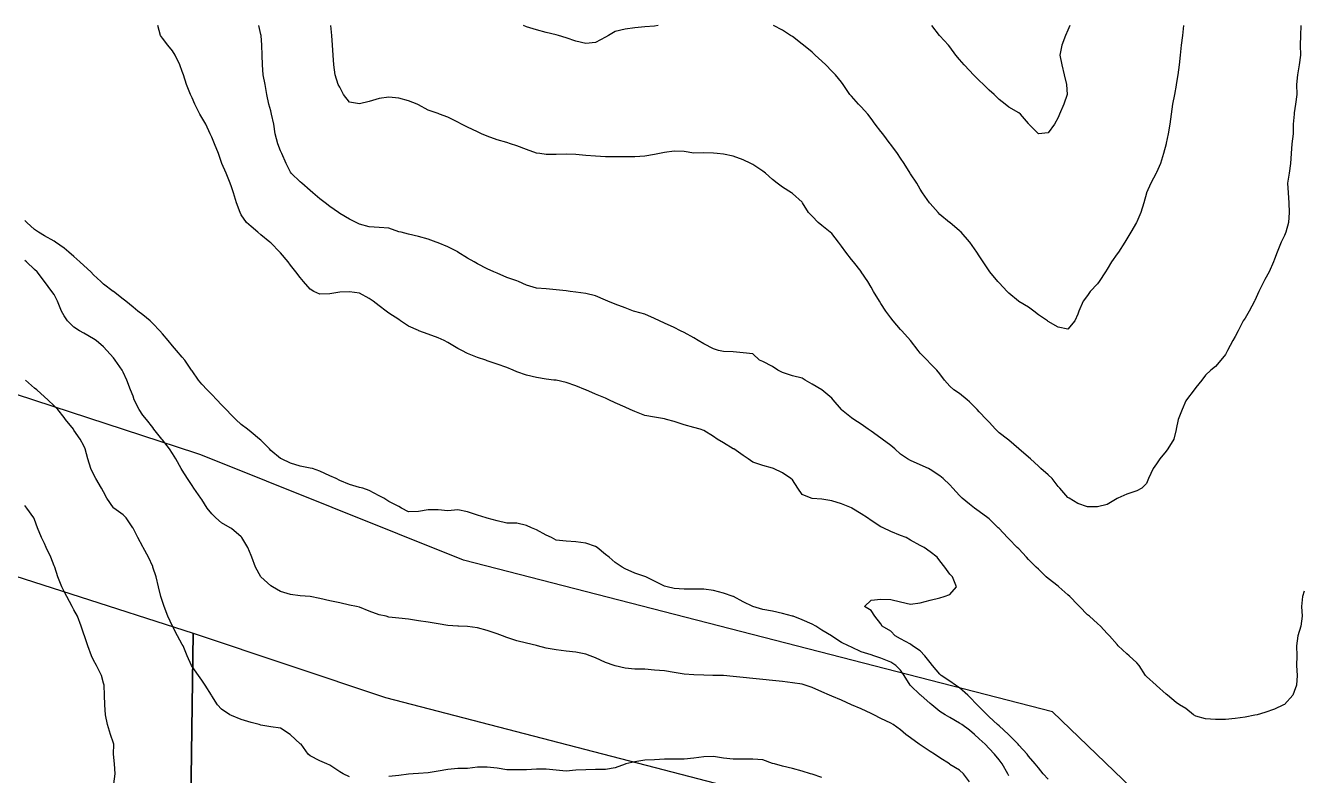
# Model space of a CAD drawing. Extents: x -280806 to 176394, y -263086 to 194114.
# Drawn here: x -106270 to 23831, y 117751 to 194114 of the extents above; entities that cross this region are included whole.
import ezdxf

# ---------------------------------------------------------------- set-up
doc = ezdxf.new("R2010")
doc.units = 0

msp = doc.modelspace()

# ---------------------------------------------------------------- linework, layer by layer
at = {"layer": 'CONTOURS'}
for points in [[(-2074.5602, 117388.6603, 460248), (-2573.8531, 117914.1965, 460248), (-3077.1998, 118509.989, 460248), (-3406.0486, 118916.8361, 460248), (-4079.8394, 119721.2338, 460248), (-4227.0883, 119919.4757, 460248), (-5082.479, 120837.8076, 460248), (-5151.3334, 120922.0848, 460248), (-6085.0882, 121879.5226, 460248), (-6128.6746, 121924.7244, 460248), (-7087.7278, 122803.0666, 460248), (-7238.6038, 122927.364, 460248), (-8090.3674, 123735.907, 460248), (-8297.8752, 123930.0036, 460248), (-9093.007, 124736.8397, 460248), (-9295.4246, 124932.6127, 460248), (-10095.6161, 125764.7167, 460248), (-10275.6005, 125935.2523, 460248), (-11098.2557, 126670.9481, 460248), (-11531.0412, 126937.8919, 460248), (-12100.8953, 127361.442, 460248), (-12981.1272, 127940.501, 460248), (-13103.5349, 128080.5566, 460248), (-13858.9512, 128943.1406, 460248), (-14106.144, 129253.2442, 460248), (-14634.6062, 129945.7802, 460248), (-15108.7836, 130448.6088, 460248), (-15887.7914, 130948.4198, 460248), (-16111.4232, 131131.879, 460248), (-17114.0628, 131676.4651, 460248), (-17676.9674, 131951.029, 460248), (-18116.6719, 132431.6376, 460248), (-18980.3837, 132953.6686, 460248), (-19119.3115, 133195.3445, 460248), (-19747.6872, 133956.3082, 460248), (-20121.9511, 134550.851, 460248), (-20787.9086, 134958.9478, 460248), (-20121.9511, 135605.2457, 460248), (-19119.3115, 135716.7415, 460248), (-18116.6719, 135682.2991, 460248), (-17114.0628, 135442.6044, 460248), (-16111.4232, 135200.9285, 460248), (-15108.7836, 135327.451, 460248), (-14106.144, 135600.5518, 460248), (-13103.5349, 135821.105, 460248), (-12684.8616, 135961.5569, 460248), (-12100.8953, 136185.5544, 460248), (-11405.555, 136964.1965, 460248), (-11833.3723, 137966.8361, 460248), (-12100.8953, 138244.7222, 460248), (-12608.3568, 138969.4757, 460248), (-13103.5349, 139610.2872, 460248), (-13399.9529, 139972.0848, 460248), (-14106.144, 140507.6489, 460248), (-14721.2304, 140974.7244, 460248), (-15108.7836, 141176.2277, 460248), (-16111.4232, 141709.7496, 460248), (-16547.9273, 141977.364, 460248), (-17114.0628, 142175.3621, 460248), (-18116.6719, 142592.8162, 460248), (-18902.7511, 142980.0036, 460248), (-19119.3115, 143081.3801, 460248), (-20121.9511, 143695.9788, 460248), (-20476.0678, 143982.6127, 460248), (-21124.5602, 144396.3178, 460248), (-22097.8171, 144985.2523, 460248), (-22127.1998, 144999.3036, 460248), (-23129.8394, 145413.3744, 460248), (-24132.479, 145730.7322, 460248), (-25135.0882, 145872.7385, 460248), (-26137.7278, 145960.2466, 460248), (-26228.2534, 145987.8919, 460248), (-27140.3674, 146353.8043, 460248), (-27570.0134, 146990.501, 460248), (-28143.007, 147844.825, 460248), (-28289.0976, 147993.1406, 460248), (-29145.6161, 148571.3462, 460248), (-30057.4558, 148995.7802, 460248), (-30148.2557, 149030.7103, 460248), (-31150.8953, 149306.5543, 460248), (-32153.5349, 149635.9517, 460248), (-32648.2558, 149998.4198, 460248), (-33156.144, 150333.8218, 460248), (-34121.2322, 151001.029, 460248), (-34158.7836, 151024.9253, 460248), (-35161.4232, 151613.6465, 460248), (-35792.0849, 152003.6686, 460248), (-36164.0628, 152259.4567, 460248), (-37166.6719, 152881.0963, 460248), (-37530.1154, 153006.3082, 460248), (-38169.3115, 153189.8587, 460248), (-39171.9511, 153464.1482, 460248), (-40174.5602, 153785.8342, 460248), (-40972.2218, 154008.9478, 460248), (-41177.1998, 154059.7579, 460248), (-42179.8394, 154238.1269, 460248), (-43182.479, 154404.4867, 460248), (-44185.0882, 154803.3175, 460248), (-44658.8083, 155011.5569, 460248), (-45187.7278, 155238.0233, 460248), (-46190.3674, 155685.3782, 460248), (-46843.5538, 156014.1965, 460248), (-47193.007, 156161.3844, 460248), (-48195.6161, 156575.2114, 460248), (-49198.2557, 157011.2278, 460248), (-49209.7162, 157016.8361, 460248), (-50200.8953, 157419.0502, 460248), (-51203.5349, 157755.0312, 460248), (-52206.144, 157986.3134, 460248), (-52446.0826, 158019.4757, 460248), (-53208.7836, 158114.238, 460248), (-54211.4232, 158279.4091, 460248), (-55214.0628, 158517.3055, 460248), (-56216.6719, 158855.725, 460248), (-56599.3483, 159022.0848, 460248), (-57219.3115, 159282.2011, 460248), (-58221.9511, 159626.5642, 460248), (-59224.5602, 159966.3552, 460248), (-59372.053, 160024.7244, 460248), (-60227.1998, 160305.6281, 460248), (-61229.8394, 160709.0614, 460248), (-61814.3239, 161027.364, 460248), (-62232.479, 161239.2, 460248), (-63235.0882, 161845.6606, 460248), (-63603.1037, 162030.0036, 460248), (-64237.7278, 162305.8476, 460248), (-65240.3674, 162670.8151, 460248), (-66199.7254, 163032.6127, 460248), (-66243.007, 163048.7366, 460248), (-67245.6161, 163495.2991, 460248), (-68058.6396, 164035.2523, 460248), (-68248.2557, 164175.125, 460248), (-69250.8953, 164839.1623, 460248), (-69520.0642, 165037.8919, 460248), (-70253.5349, 165586.41, 460248), (-70839.3605, 166040.501, 460248), (-71256.144, 166327.1654, 460248), (-72258.7836, 166849.6536, 460248), (-73261.4232, 167001.0173, 460248), (-74264.0628, 166949.2318, 460248), (-75266.6719, 166794.0886, 460248), (-76269.3115, 166769.796, 460248), (-76892.0179, 167043.1406, 460248), (-77271.9511, 167257.7503, 460248), (-77933.9158, 168045.7802, 460248), (-78274.5602, 168453.6636, 460248), (-78738.7706, 169048.4198, 460248), (-79277.1998, 169721.6011, 460248), (-79505.7389, 170051.029, 460248), (-80279.8394, 170971.0982, 460248), (-80347.7184, 171053.6686, 460248), (-81282.479, 171982.8818, 460248), (-81364.6531, 172056.3082, 460248), (-82285.0882, 172819.4969, 460248), (-82615.0646, 173058.9478, 460248), (-83287.7278, 173640.4452, 460248), (-83760.0458, 174061.5569, 460248), (-84290.3674, 174850.9279, 460248), (-84403.7834, 175064.1965, 460248), (-84768.2328, 176066.8361, 460248), (-85071.6307, 177069.4757, 460248), (-85293.007, 177706.9649, 460248), (-85410.5988, 178072.0848, 460248), (-85836.5873, 179074.7244, 460248), (-86256.9674, 180077.364, 460248), (-86295.6161, 180184.9279, 460248), (-86623.2151, 181080.0036, 460248), (-87009.9149, 182082.6127, 460248), (-87298.2557, 182738.2985, 460248), (-87445.2912, 183085.2523, 460248), (-87912.3667, 184087.8919, 460248), (-88300.8953, 184756.9889, 460248), (-88504.3798, 185090.501, 460248), (-89010.3173, 186093.1406, 460248), (-89303.5349, 186764.3102, 460248), (-89478.0024, 187095.7802, 460248), (-89862.66, 188098.4198, 460248), (-90188.6436, 189101.029, 460248), (-90306.144, 189442.5574, 460248), (-90545.3815, 190103.6686, 460248), (-91029.9221, 191106.3082, 460248), (-91308.7836, 191535.8628, 460248), (-91757.0225, 192108.9478, 460248), (-92311.4232, 192812.8834, 460248), (-92524.265, 193111.5569, 460248), (-92785.3567, 194114.1965, 460248)], [(23993.856, 136520.1334, 457200), (23826.6122, 135961.5569, 457200), (23722.4621, 134958.9478, 457200), (23785.2814, 133956.3082, 457200), (23647.908, 132953.6686, 457200), (23362.0361, 131951.029, 457200), (23228.107, 130948.4198, 457200), (23254.0454, 129945.7802, 457200), (23212.5622, 128943.1406, 457200), (23281.9346, 127940.501, 457200), (23209.3922, 126937.8919, 457200), (22991.2164, 126312.1375, 457200), (22850.5817, 125935.2523, 457200), (21988.5768, 124988.635, 457200), (21887.9318, 124932.6127, 457200), (20985.9372, 124507.8739, 457200), (19983.3281, 124154.6107, 457200), (19208.7703, 123930.0036, 457200), (18980.6885, 123882.211, 457200), (17978.0489, 123683.5118, 457200), (16975.4398, 123535.1352, 457200), (15972.8002, 123447.7795, 457200), (14970.1606, 123431.6251, 457200), (13967.521, 123519.3161, 457200), (12964.9118, 123779.5848, 457200), (12723.7236, 123930.0036, 457200), (11962.2722, 124556.3371, 457200), (11315.9743, 124932.6127, 457200), (10959.6326, 125181.4514, 457200), (10076.7185, 125935.2523, 457200), (9956.993, 126040.4388, 457200), (8954.3839, 126927.1934, 457200), (8941.3994, 126937.8919, 457200), (7951.7443, 127817.9105, 457200), (7837.3529, 127940.501, 457200), (7198.3702, 128943.1406, 457200), (6949.1047, 129217.3997, 457200), (6173.785, 129945.7802, 457200), (5946.4651, 130138.3224, 457200), (5065.6846, 130948.4198, 457200), (4943.856, 131074.1194, 457200), (4153.8449, 131951.029, 457200), (3941.2164, 132195.8748, 457200), (3237.2808, 132953.6686, 457200), (2938.5768, 133213.9982, 457200), (2116.2569, 133956.3082, 457200), (1935.9372, 134112, 457200), (1111.9104, 134958.9478, 457200), (933.3281, 135138.1397, 457200), (135.4531, 135961.5569, 457200), (-69.3115, 136158.7015, 457200), (-995.4463, 136964.1965, 457200), (-1071.9511, 137023.6934, 457200), (-2074.5602, 137790.5398, 457200), (-2265.8222, 137966.8361, 457200), (-3077.1998, 138752.2752, 457200), (-3299.7648, 138969.4757, 457200), (-4079.8394, 139746.1061, 457200), (-4298.1982, 139972.0848, 457200), (-5082.479, 140818.8802, 457200), (-5234.7876, 140974.7244, 457200), (-6085.0882, 141834.7786, 457200), (-6234.9888, 141977.364, 457200), (-7087.7278, 142891.703, 457200), (-7178.1619, 142980.0036, 457200), (-8090.3674, 143874.2258, 457200), (-8228.6856, 143982.6127, 457200), (-9093.007, 144629.4898, 457200), (-9586.0514, 144985.2523, 457200), (-10095.6161, 145378.4443, 457200), (-10844.3268, 145987.8919, 457200), (-11098.2557, 146243.4667, 457200), (-11775.6127, 146990.501, 457200), (-12100.8953, 147336.7234, 457200), (-12779.8068, 147993.1406, 457200), (-13103.5349, 148244.9969, 457200), (-14106.144, 148915.5264, 457200), (-14277.8378, 148995.7802, 457200), (-15108.7836, 149366.0818, 457200), (-16111.4232, 149815.4789, 457200), (-16421.0695, 149998.4198, 457200), (-17114.0628, 150455.9551, 457200), (-17710.9526, 151001.029, 457200), (-18116.6719, 151343.7156, 457200), (-18994.8312, 152003.6686, 457200), (-19119.3115, 152109.4342, 457200), (-20121.9511, 152811.7238, 457200), (-20421.6914, 153006.3082, 457200), (-21124.5602, 153521.1154, 457200), (-21879.9766, 154008.9478, 457200), (-22127.1998, 154151.0455, 457200), (-23129.8394, 154990.6476, 457200), (-23147.274, 155011.5569, 457200), (-23996.0201, 156014.1965, 457200), (-24132.479, 156161.4758, 457200), (-25131.7049, 157016.8361, 457200), (-25135.0882, 157019.183, 457200), (-26137.7278, 157609.2149, 457200), (-26835.9941, 158019.4757, 457200), (-27140.3674, 158216.8032, 457200), (-28143.007, 158460.1555, 457200), (-29145.6161, 158799.6113, 457200), (-29615.3434, 159022.0848, 457200), (-30148.2557, 159384.2786, 457200), (-31150.8953, 159918.6235, 457200), (-31475.4158, 160024.7244, 457200), (-32153.5349, 160668.2486, 457200), (-33156.144, 160774.319, 457200), (-34158.7836, 160885.2967, 457200), (-35161.4232, 160929.8585, 457200), (-35681.0462, 161027.364, 457200), (-36164.0628, 161197.8691, 457200), (-37166.6719, 161701.5511, 457200), (-37740.8237, 162030.0036, 457200), (-38169.3115, 162308.7127, 457200), (-39171.9511, 162867.7464, 457200), (-39525.4582, 163032.6127, 457200), (-40174.5602, 163359.5107, 457200), (-41177.1998, 163806.0122, 457200), (-41669.6957, 164035.2523, 457200), (-42179.8394, 164266.7174, 457200), (-43182.479, 164718.6139, 457200), (-44185.0882, 164990.7394, 457200), (-44319.2306, 165037.8919, 457200), (-45187.7278, 165363.9974, 457200), (-46190.3674, 165734.3294, 457200), (-46933.7441, 166040.501, 457200), (-47193.007, 166166.0177, 457200), (-48195.6161, 166576.949, 457200), (-49198.2557, 166816.7352, 457200), (-50200.8953, 166968.617, 457200), (-50772.4867, 167043.1406, 457200), (-51203.5349, 167099.1934, 457200), (-52206.144, 167218.7054, 457200), (-53208.7836, 167294.0825, 457200), (-54211.4232, 167381.1029, 457200), (-55214.0628, 167688.0974, 457200), (-56036.6266, 168045.7802, 457200), (-56216.6719, 168122.6203, 457200), (-57219.3115, 168473.7499, 457200), (-58221.9511, 168889.1009, 457200), (-58559.4562, 169048.4198, 457200), (-59224.5602, 169347.642, 457200), (-60227.1998, 169860.5594, 457200), (-60546.9046, 170051.029, 457200), (-61229.8394, 170410.7539, 457200), (-62217.5438, 171053.6686, 457200), (-62232.479, 171061.0752, 457200), (-63235.0882, 171579.4486, 457200), (-64237.7278, 171974.3779, 457200), (-64443.1325, 172056.3082, 457200), (-65240.3674, 172348.0627, 457200), (-66243.007, 172643.353, 457200), (-67245.6161, 172862.5956, 457200), (-67984.4208, 173058.9478, 457200), (-68248.2557, 173121.7366, 457200), (-69250.8953, 173485.6373, 457200), (-70253.5349, 173543.8541, 457200), (-71256.144, 173613.8057, 457200), (-72258.7836, 173904.9202, 457200), (-72581.4144, 174061.5569, 457200), (-73261.4232, 174396.3187, 457200), (-74264.0628, 174989.1852, 457200), (-74375.1624, 175064.1965, 457200), (-75266.6719, 175680.685, 457200), (-75742.3123, 176066.8361, 457200), (-76269.3115, 176458.2602, 457200), (-76988.2433, 177069.4757, 457200), (-77271.9511, 177300.8189, 457200), (-78125.6045, 178072.0848, 457200), (-78274.5602, 178203.5146, 457200), (-79194.2333, 179074.7244, 457200), (-79277.1998, 179194.8766, 457200), (-79720.8667, 180077.364, 457200), (-80165.0213, 181080.0036, 457200), (-80279.8394, 181359.8405, 457200), (-80563.5473, 182082.6127, 457200), (-80836.3433, 183085.2523, 457200), (-80974.5396, 184087.8919, 457200), (-81210.6072, 185090.501, 457200), (-81282.479, 185416.5456, 457200), (-81476.2099, 186093.1406, 457200), (-81692.8922, 187095.7802, 457200), (-81862.1477, 188098.4198, 457200), (-82062.127, 189101.029, 457200), (-82122.7517, 190103.6686, 457200), (-82171.6416, 191106.3082, 457200), (-82211.3266, 192108.9478, 457200), (-82267.105, 193111.5569, 457200), (-82285.0882, 193213.9392, 457200), (-82504.0565, 194114.1965, 457200)], [(23667.5676, 194114.1965, 454152), (23637.5448, 193111.5569, 454152), (23607.4915, 192108.9478, 454152), (23625.4442, 191106.3082, 454152), (23495.2642, 190103.6686, 454152), (23315.1883, 189101.029, 454152), (23219.7554, 188098.4198, 454152), (23260.4767, 187095.7802, 454152), (23137.7338, 186093.1406, 454152), (22991.2164, 185221.2298, 454152), (22968.9965, 185090.501, 454152), (22870.1194, 184087.8919, 454152), (22873.3502, 183085.2523, 454152), (22736.7389, 182082.6127, 454152), (22675.9618, 181080.0036, 454152), (22600.859, 180077.364, 454152), (22470.618, 179074.7244, 454152), (22314.9566, 178072.0848, 454152), (22358.0858, 177069.4757, 454152), (22447.8494, 176066.8361, 454152), (22482.4138, 175064.1965, 454152), (22399.9349, 174061.5569, 454152), (22133.5092, 173058.9478, 454152), (21988.5768, 172739.304, 454152), (21645.5244, 172056.3082, 454152), (21255.5633, 171053.6686, 454152), (20985.9372, 170315.8087, 454152), (20878.9524, 170051.029, 454152), (20426.873, 169048.4198, 454152), (19983.3281, 168241.98, 454152), (19879.117, 168045.7802, 454152), (19382.7197, 167043.1406, 454152), (18980.6885, 166119.6576, 454152), (18945.3622, 166040.501, 454152), (18411.2002, 165037.8919, 454152), (17978.0489, 164332.8895, 454152), (17803.0937, 164035.2523, 454152), (17278.289, 163032.6127, 454152), (16975.4398, 162443.4648, 454152), (16722.852, 162030.0036, 454152), (16195.7309, 161027.364, 454152), (15972.8002, 160629.0209, 454152), (15520.1112, 160024.7244, 454152), (14970.1606, 159410.3086, 454152), (14504.67, 159022.0848, 454152), (13967.521, 158520.6888, 454152), (13573.2622, 158019.4757, 454152), (12964.9118, 157258.0548, 454152), (12785.537, 157016.8361, 454152), (12026.0364, 156014.1965, 454152), (11962.2722, 155890.7525, 454152), (11560.5458, 155011.5569, 454152), (11160.0691, 154008.9478, 454152), (10967.2526, 153006.3082, 454152), (10959.6326, 152969.7322, 454152), (10715.8231, 152003.6686, 454152), (10120.4878, 151001.029, 454152), (9956.993, 150776.0866, 454152), (9287.7742, 149998.4198, 454152), (8954.3839, 149496.2618, 454152), (8633.46, 148995.7802, 454152), (8152.699, 147993.1406, 454152), (7951.7443, 147490.9522, 454152), (7468.0877, 146990.501, 454152), (6949.1047, 146745.5333, 454152), (5946.4651, 146402.8466, 454152), (5025.6034, 145987.8919, 454152), (4943.856, 145941.5928, 454152), (3941.2164, 145325.8968, 454152), (2938.5768, 145091.4751, 454152), (1935.9372, 145097.8454, 454152), (933.3281, 145449.9809, 454152), (50.6882, 145987.8919, 454152), (-69.3115, 146059.8247, 454152), (-890.5951, 146990.501, 454152), (-1071.9511, 147185.0549, 454152), (-1664.909, 147993.1406, 454152), (-2074.5602, 148366.673, 454152), (-2814.4013, 148995.7802, 454152), (-3077.1998, 149249.4653, 454152), (-3892.235, 149998.4198, 454152), (-4079.8394, 150170.388, 454152), (-5052.5477, 151001.029, 454152), (-5082.479, 151027.2418, 454152), (-6085.0882, 151879.2187, 454152), (-6231.1788, 152003.6686, 454152), (-7087.7278, 152654.7823, 454152), (-7430.2315, 153006.3082, 454152), (-8090.3674, 153722.2224, 454152), (-8346.7651, 154008.9478, 454152), (-9093.007, 154789.2662, 454152), (-9307.1594, 155011.5569, 454152), (-10095.6161, 155805.5609, 454152), (-10330.1902, 156014.1965, 454152), (-11098.2557, 156635.8056, 454152), (-11690.5126, 157016.8361, 454152), (-12100.8953, 157382.4437, 454152), (-12645.451, 158019.4757, 454152), (-13103.5349, 158638.6159, 454152), (-13438.1138, 159022.0848, 454152), (-14106.144, 159709.5002, 454152), (-14423.5018, 160024.7244, 454152), (-15108.7836, 160756.031, 454152), (-15332.1106, 161027.364, 454152), (-16090.7882, 162030.0036, 454152), (-16111.4232, 162054.3876, 454152), (-16980.9262, 163032.6127, 454152), (-17114.0628, 163172.6988, 454152), (-17880.5434, 164035.2523, 454152), (-18116.6719, 164357.0602, 454152), (-18613.8617, 165037.8919, 454152), (-19119.3115, 165825.4951, 454152), (-19250.3755, 166040.501, 454152), (-19889.8764, 167043.1406, 454152), (-20121.9511, 167462.4235, 454152), (-20455.7071, 168045.7802, 454152), (-21121.4208, 169048.4198, 454152), (-21124.5602, 169052.4127, 454152), (-21922.801, 170051.029, 454152), (-22127.1998, 170281.7626, 454152), (-22705.7407, 171053.6686, 454152), (-23129.8394, 171651.4423, 454152), (-23433.786, 172056.3082, 454152), (-24132.479, 172937.1802, 454152), (-24282.7759, 173058.9478, 454152), (-25135.0882, 173754.6842, 454152), (-25512.7049, 174061.5569, 454152), (-26137.7278, 174692.5843, 454152), (-26485.0778, 175064.1965, 454152), (-27095.3789, 176066.8361, 454152), (-27140.3674, 176118.5606, 454152), (-28143.007, 177011.5637, 454152), (-28235.8795, 177069.4757, 454152), (-29145.6161, 177644.0237, 454152), (-29693.9818, 178072.0848, 454152), (-30148.2557, 178447.3241, 454152), (-30881.513, 179074.7244, 454152), (-31150.8953, 179286.347, 454152), (-32153.5349, 179964.7099, 454152), (-32373.6614, 180077.364, 454152), (-33156.144, 180439.2226, 454152), (-34158.7836, 180822.4781, 454152), (-35161.4232, 181011.6979, 454152), (-35786.0498, 181080.0036, 454152), (-36164.0628, 181129.747, 454152), (-37166.6719, 181168.8833, 454152), (-38169.3115, 181133.6179, 454152), (-39171.9511, 181286.1094, 454152), (-40174.5602, 181310.4629, 454152), (-41177.1998, 181189.0306, 454152), (-41693.4701, 181080.0036, 454152), (-42179.8394, 180992.1907, 454152), (-43182.479, 180805.6531, 454152), (-44185.0882, 180758.2872, 454152), (-45187.7278, 180759.0797, 454152), (-46190.3674, 180750.7282, 454152), (-47193.007, 180752.8618, 454152), (-48195.6161, 180801.1116, 454152), (-49198.2557, 180887.309, 454152), (-50200.8953, 180990.7277, 454152), (-51203.5349, 181006.2115, 454152), (-52206.144, 180975.823, 454152), (-53208.7836, 180994.9949, 454152), (-53878.7645, 181080.0036, 454152), (-54211.4232, 181130.2651, 454152), (-55214.0628, 181497.5491, 454152), (-56216.6719, 181873.7942, 454152), (-56844.2246, 182082.6127, 454152), (-57219.3115, 182199.3511, 454152), (-58221.9511, 182489.6122, 454152), (-59224.5602, 182837.5414, 454152), (-59800.7846, 183085.2523, 454152), (-60227.1998, 183287.0299, 454152), (-61229.8394, 183778.7333, 454152), (-61865.5303, 184087.8919, 454152), (-62232.479, 184284.8232, 454152), (-63235.0882, 184770.8573, 454152), (-64082.676, 185090.501, 454152), (-64237.7278, 185142.2866, 454152), (-65240.3674, 185505.1814, 454152), (-66243.007, 186029.7422, 454152), (-66373.6747, 186093.1406, 454152), (-67245.6161, 186460.9733, 454152), (-68248.2557, 186734.4398, 454152), (-69250.8953, 186836.2735, 454152), (-70253.5349, 186676.8936, 454152), (-71256.144, 186393.9478, 454152), (-72258.7836, 186141.6953, 454152), (-73261.4232, 186327.8976, 454152), (-73863.8909, 187095.7802, 454152), (-74264.0628, 187825.8982, 454152), (-74407.9894, 188098.4198, 454152), (-74727.5722, 189101.029, 454152), (-74851.3819, 190103.6686, 454152), (-74925.3569, 191106.3082, 454152), (-74981.0438, 192108.9478, 454152), (-75049.8067, 193111.5569, 454152), (-75153.012, 194114.1965, 454152)], [(-41820.6936, 194114.1965, 451104), (-42179.8394, 194060.887, 451104), (-43182.479, 193996.2389, 451104), (-44185.0882, 193893.7042, 451104), (-45187.7278, 193746.821, 451104), (-46190.3674, 193496.245, 451104), (-46890.493, 193111.5569, 451104), (-47193.007, 192941.8747, 451104), (-48195.6161, 192403.1712, 451104), (-49198.2557, 192280.6416, 451104), (-50200.8953, 192515.1852, 451104), (-51203.5349, 192872.5327, 451104), (-51957.6101, 193111.5569, 451104), (-52206.144, 193182.0571, 451104), (-53208.7836, 193394.1065, 451104), (-54211.4232, 193672.3584, 451104), (-55214.0628, 193992.6422, 451104), (-55539.9245, 194114.1965, 451104)], [(11715.8719, 194114.1965, 451104), (11595.7502, 193111.5569, 451104), (11485.2298, 192108.9478, 451104), (11368.7047, 191106.3082, 451104), (11269.9495, 190103.6686, 451104), (11138.7331, 189101.029, 451104), (10966.3078, 188098.4198, 451104), (10959.6326, 188058.7349, 451104), (10781.8733, 187095.7802, 451104), (10596.8902, 186093.1406, 451104), (10454.7619, 185090.501, 451104), (10315.8646, 184087.8919, 451104), (10160.2642, 183085.2523, 451104), (9956.993, 182128.729, 451104), (9945.6545, 182082.6127, 451104), (9685.5077, 181080.0036, 451104), (9365.8639, 180077.364, 451104), (8954.3839, 179139.5858, 451104), (8927.0434, 179074.7244, 451104), (8386.4196, 178072.0848, 451104), (7955.28, 177069.4757, 451104), (7951.7443, 177055.4244, 451104), (7654.7472, 176066.8361, 451104), (7350.953, 175064.1965, 451104), (6949.1047, 174130.8379, 451104), (6913.7784, 174061.5569, 451104), (6349.5631, 173058.9478, 451104), (5946.4651, 172395.3067, 451104), (5725.668, 172056.3082, 451104), (5082.2657, 171053.6686, 451104), (4943.856, 170862.2237, 451104), (4390.7964, 170051.029, 451104), (3941.2164, 169304.3604, 451104), (3775.7405, 169048.4198, 451104), (3103.8089, 168045.7802, 451104), (2938.5768, 167811.1147, 451104), (2215.7131, 167043.1406, 451104), (1935.9372, 166627.6068, 451104), (1500.0732, 166040.501, 451104), (1031.1994, 165037.8919, 451104), (933.3281, 164728.0627, 451104), (638.4341, 164035.2523, 451104), (-69.3115, 163191.9317, 451104), (-1071.9511, 163408.0654, 451104), (-2074.5602, 163989.0142, 451104), (-2146.9807, 164035.2523, 451104), (-3077.1998, 164648.3575, 451104), (-3546.6223, 165037.8919, 451104), (-4079.8394, 165444.739, 451104), (-5082.479, 166030.2902, 451104), (-5098.481, 166040.501, 451104), (-6085.0882, 166852.4578, 451104), (-6251.0213, 167043.1406, 451104), (-7087.7278, 167908.7117, 451104), (-7195.4136, 168045.7802, 451104), (-8035.0157, 169048.4198, 451104), (-8090.3674, 169122.9434, 451104), (-8713.4395, 170051.029, 451104), (-9093.007, 170666.2982, 451104), (-9334.2866, 171053.6686, 451104), (-10072.7561, 172056.3082, 451104), (-10095.6161, 172084.0145, 451104), (-10948.0807, 173058.9478, 451104), (-11098.2557, 173207.3244, 451104), (-12100.8953, 174045.0672, 451104), (-12123.7248, 174061.5569, 451104), (-13103.5349, 174859.3099, 451104), (-13298.485, 175064.1965, 451104), (-14106.144, 175989.3254, 451104), (-14154.3938, 176066.8361, 451104), (-14868.3574, 177069.4757, 451104), (-15108.7836, 177457.4861, 451104), (-15464.9119, 178072.0848, 451104), (-16111.4232, 179008.6133, 451104), (-16152.6017, 179074.7244, 451104), (-16764.2438, 180077.364, 451104), (-17114.0628, 180626.1869, 451104), (-17418.1618, 181080.0036, 451104), (-18116.6719, 182016.654, 451104), (-18168.2441, 182082.6127, 451104), (-18929.7259, 183085.2523, 451104), (-19119.3115, 183308.6098, 451104), (-19694.591, 184087.8919, 451104), (-20121.9511, 184646.6208, 451104), (-20452.08, 185090.501, 451104), (-21124.5602, 185826.654, 451104), (-21387.6941, 186093.1406, 451104), (-22127.1998, 186924.8789, 451104), (-22274.9364, 187095.7802, 451104), (-22965.7351, 188098.4198, 451104), (-23129.8394, 188337.1087, 451104), (-23743.7981, 189101.029, 451104), (-24132.479, 189475.4453, 451104), (-24715.6224, 190103.6686, 451104), (-25135.0882, 190481.651, 451104), (-25809.3362, 191106.3082, 451104), (-26137.7278, 191398.9771, 451104), (-27002.6892, 192108.9478, 451104), (-27140.3674, 192229.9534, 451104), (-28143.007, 192986.3146, 451104), (-28337.8961, 193111.5569, 451104), (-29145.6161, 193644.4692, 451104), (-30076.0486, 194114.1965, 451104)], [(113.477, 194114.1965, 448056), (-69.3115, 193657.4537, 448056), (-316.992, 193111.5569, 448056), (-681.7766, 192108.9478, 448056), (-875.1113, 191106.3082, 448056), (-699.6684, 190103.6686, 448056), (-451.866, 189101.029, 448056), (-215.4326, 188098.4198, 448056), (-131.3078, 187095.7802, 448056), (-476.9815, 186093.1406, 448056), (-934.7302, 185090.501, 448056), (-1071.9511, 184748.7593, 448056), (-1433.0477, 184087.8919, 448056), (-2074.5602, 183179.2526, 448056), (-3077.1998, 183090.2815, 448056), (-4033.7232, 184087.8919, 448056), (-4079.8394, 184135.5626, 448056), (-4909.566, 185090.501, 448056), (-5082.479, 185224.0339, 448056), (-6085.0882, 185816.3822, 448056), (-6467.3988, 186093.1406, 448056), (-7087.7278, 186596.335, 448056), (-7567.6658, 187095.7802, 448056), (-8090.3674, 187550.1761, 448056), (-8653.9426, 188098.4198, 448056), (-9093.007, 188515.1119, 448056), (-9676.699, 189101.029, 448056), (-10095.6161, 189534.3326, 448056), (-10620.1769, 190103.6686, 448056), (-11098.2557, 190664.0738, 448056), (-11496.0502, 191106.3082, 448056), (-12100.8953, 191949.6898, 448056), (-12222.6019, 192108.9478, 448056), (-13103.5349, 193067.178, 448056), (-13142.4274, 193111.5569, 448056), (-13916.4974, 194114.1965, 448056)], [(-6085.0882, 117727.1102, 463296), (-6197.4374, 117914.1965, 463296), (-6777.1061, 118916.8361, 463296), (-7087.7278, 119349.5606, 463296), (-7543.5257, 119919.4757, 463296), (-8090.3674, 120505.9718, 463296), (-8496.1171, 120922.0848, 463296), (-9093.007, 121491.7865, 463296), (-9576.9684, 121924.7244, 463296), (-10095.6161, 122351.5358, 463296), (-10890.2297, 122927.364, 463296), (-11098.2557, 123091.5293, 463296), (-12100.8953, 123646.5396, 463296), (-12588.6058, 123930.0036, 463296), (-13103.5349, 124254.768, 463296), (-13934.6635, 124932.6127, 463296), (-14106.144, 125072.6378, 463296), (-15061.1129, 125935.2523, 463296), (-15108.7836, 125976.2479, 463296), (-16111.4232, 126921.1584, 463296), (-16126.4498, 126937.8919, 463296), (-16750.4364, 127940.501, 463296), (-17114.0628, 128471.6455, 463296), (-17590.0385, 128943.1406, 463296), (-18116.6719, 129281.4077, 463296), (-19119.3115, 129709.164, 463296), (-19839.2491, 129945.7802, 463296), (-20121.9511, 130028.0458, 463296), (-21124.5602, 130330.7426, 463296), (-22127.1998, 130804.1275, 463296), (-22424.6542, 130948.4198, 463296), (-23129.8394, 131298.5741, 463296), (-24132.479, 131939.9647, 463296), (-24148.6334, 131951.029, 463296), (-25135.0882, 132558.8002, 463296), (-25749.0163, 132953.6686, 463296), (-26137.7278, 133169.2231, 463296), (-27140.3674, 133608.7447, 463296), (-28068.7577, 133956.3082, 463296), (-28143.007, 133980.8446, 463296), (-29145.6161, 134258.0906, 463296), (-30148.2557, 134473.7976, 463296), (-31150.8953, 134666.1874, 463296), (-32153.5349, 134945.628, 463296), (-32181.5155, 134958.9478, 463296), (-33156.144, 135438.2762, 463296), (-34126.17, 135961.5569, 463296), (-34158.7836, 135977.2541, 463296), (-35161.4232, 136324.6651, 463296), (-36164.0628, 136575.2412, 463296), (-37166.6719, 136718.6801, 463296), (-38169.3115, 136713.529, 463296), (-39171.9511, 136723.7093, 463296), (-40174.5602, 136803.7193, 463296), (-40898.3993, 136964.1965, 463296), (-41177.1998, 137035.0015, 463296), (-42179.8394, 137526.7963, 463296), (-43085.3088, 137966.8361, 463296), (-43182.479, 138006.1553, 463296), (-44185.0882, 138337.0766, 463296), (-45187.7278, 138788.5769, 463296), (-45468.4486, 138969.4757, 463296), (-46190.3674, 139445.5428, 463296), (-46808.4103, 139972.0848, 463296), (-47193.007, 140266.8874, 463296), (-48035.3827, 140974.7244, 463296), (-48195.6161, 141069.0295, 463296), (-49198.2557, 141407.9976, 463296), (-50200.8953, 141542.1401, 463296), (-51203.5349, 141591.1214, 463296), (-52206.144, 141700.9714, 463296), (-52682.6683, 141977.364, 463296), (-53208.7836, 142215.108, 463296), (-54211.4232, 142746.5573, 463296), (-54722.7252, 142980.0036, 463296), (-55214.0628, 143188.2125, 463296), (-56216.6719, 143446.0428, 463296), (-57219.3115, 143436.1673, 463296), (-58221.9511, 143679.3672, 463296), (-59224.5602, 143950.944, 463296), (-59333.3738, 143982.6127, 463296), (-60227.1998, 144240.4126, 463296), (-61229.8394, 144588.7685, 463296), (-62232.479, 144812.0345, 463296), (-63235.0882, 144710.0179, 463296), (-64237.7278, 144801.7322, 463296), (-65240.3674, 144794.9657, 463296), (-66243.007, 144639.6396, 463296), (-67245.6161, 144607.1784, 463296), (-67952.7521, 144985.2523, 463296), (-68248.2557, 145131.5868, 463296), (-69250.8953, 145663.6152, 463296), (-69778.3517, 145987.8919, 463296), (-70253.5349, 146241.3636, 463296), (-71256.144, 146765.5891, 463296), (-71887.9334, 146990.501, 463296), (-72258.7836, 147081.7277, 463296), (-73261.4232, 147362.2656, 463296), (-74264.0628, 147783.8345, 463296), (-74625.7385, 147993.1406, 463296), (-75266.6719, 148274.3796, 463296), (-76269.3115, 148723.8377, 463296), (-77047.8012, 148995.7802, 463296), (-77271.9511, 149044.213, 463296), (-78274.5602, 149232.366, 463296), (-79277.1998, 149538.6595, 463296), (-80194.404, 149998.4198, 463296), (-80279.8394, 150041.3357, 463296), (-81282.479, 150838.8754, 463296), (-81404.8867, 151001.029, 463296), (-82285.0882, 151890.0391, 463296), (-82420.1146, 152003.6686, 463296), (-83287.7278, 152706.4459, 463296), (-83662.8146, 153006.3082, 463296), (-84290.3674, 153498.865, 463296), (-84848.639, 154008.9478, 463296), (-85293.007, 154434.6314, 463296), (-85812.9958, 155011.5569, 463296), (-86295.6161, 155504.8757, 463296), (-86791.8, 156014.1965, 463296), (-87298.2557, 156548.389, 463296), (-87752.7734, 157016.8361, 463296), (-88300.8953, 157610.6474, 463296), (-88653.8842, 158019.4757, 463296), (-89303.5349, 158953.9315, 463296), (-89349.1939, 159022.0848, 463296), (-90026.6729, 160024.7244, 463296), (-90306.144, 160346.1665, 463296), (-90880.0824, 161027.364, 463296), (-91308.7836, 161513.0628, 463296), (-91725.2014, 162030.0036, 463296), (-92311.4232, 162704.8918, 463296), (-92590.8943, 163032.6127, 463296), (-93314.0628, 163787.9376, 463296), (-93586.6454, 164035.2523, 463296), (-94316.6719, 164645.6448, 463296), (-94812.5206, 165037.8919, 463296), (-95319.3115, 165451.0483, 463296), (-96046.8082, 166040.501, 463296), (-96321.9511, 166262.7612, 463296), (-97324.5602, 167030.6134, 463296), (-97343.1226, 167043.1406, 463296), (-98327.1998, 167779.507, 463296), (-98582.0126, 168045.7802, 463296), (-99329.8394, 168716.4012, 463296), (-99625.1906, 169048.4198, 463296), (-100332.479, 169673.2903, 463296), (-100747.5252, 170051.029, 463296), (-101335.0882, 170608.4167, 463296), (-101852.0594, 171053.6686, 463296), (-102337.7278, 171452.0726, 463296), (-103200.6166, 172056.3082, 463296), (-103340.3674, 172148.9674, 463296), (-104343.007, 172685.8726, 463296), (-104959.3735, 173058.9478, 463296), (-105345.6161, 173362.1628, 463296), (-106134.2251, 174061.5569, 463296), (-106348.2557, 174271.9908, 463296)], [(-10095.6161, 117097.6678, 466344), (-10717.8043, 117914.1965, 466344), (-11098.2557, 118289.8625, 466344), (-12100.8953, 118879.8638, 466344), (-12147.5602, 118916.8361, 466344), (-13103.5349, 119532.1358, 466344), (-13670.7372, 119919.4757, 466344), (-14106.144, 120180.8112, 466344), (-15108.7836, 120851.5236, 466344), (-15207.173, 120922.0848, 466344), (-16111.4232, 121592.4314, 466344), (-16571.915, 121924.7244, 466344), (-17114.0628, 122384.759, 466344), (-17876.6114, 122927.364, 466344), (-18116.6719, 123074.0947, 466344), (-19119.3115, 123560.3726, 466344), (-19843.8211, 123930.0036, 466344), (-20121.9511, 124058.7816, 466344), (-21124.5602, 124518.7553, 466344), (-22120.1285, 124932.6127, 466344), (-22127.1998, 124935.4778, 466344), (-23129.8394, 125407.9483, 466344), (-24132.479, 125838.4478, 466344), (-24366.9617, 125935.2523, 466344), (-25135.0882, 126271.4772, 466344), (-26137.7278, 126713.1934, 466344), (-26830.9039, 126937.8919, 466344), (-27140.3674, 127030.4292, 466344), (-28143.007, 127197.0634, 466344), (-29145.6161, 127325.2318, 466344), (-30148.2557, 127425.0233, 466344), (-31150.8953, 127510.4892, 466344), (-32153.5349, 127631.0986, 466344), (-33156.144, 127717.0826, 466344), (-34158.7836, 127830.3463, 466344), (-35161.4232, 127912.0022, 466344), (-36164.0628, 127938.5808, 466344), (-36244.0728, 127940.501, 466344), (-37166.6719, 127963.422, 466344), (-38169.3115, 127983.996, 466344), (-39171.9511, 128064.8899, 466344), (-40174.5602, 128223.7822, 466344), (-41177.1998, 128414.3431, 466344), (-42179.8394, 128485.4225, 466344), (-43182.479, 128574.1193, 466344), (-44185.0882, 128584.6958, 466344), (-45187.7278, 128663.8829, 466344), (-46190.3674, 128909.4907, 466344), (-46299.5772, 128943.1406, 466344), (-47193.007, 129252.9698, 466344), (-48195.6161, 129727.5739, 466344), (-48747.4565, 129945.7802, 466344), (-49198.2557, 130100.4358, 466344), (-50200.8953, 130311.2659, 466344), (-51203.5349, 130397.189, 466344), (-52206.144, 130531.7582, 466344), (-53208.7836, 130708.1765, 466344), (-54123.1531, 130948.4198, 466344), (-54211.4232, 130971.036, 466344), (-55214.0628, 131221.0025, 466344), (-56216.6719, 131452.2847, 466344), (-57219.3115, 131792.6854, 466344), (-57667.1846, 131951.029, 466344), (-58221.9511, 132171.887, 466344), (-59224.5602, 132527.2838, 466344), (-60227.1998, 132786.6382, 466344), (-61229.8394, 132920.4149, 466344), (-62154.6331, 132953.6686, 466344), (-62232.479, 132956.4422, 466344), (-63235.0882, 133029.0761, 466344), (-64237.7278, 133178.6719, 466344), (-65240.3674, 133354.8158, 466344), (-66243.007, 133502.461, 466344), (-67245.6161, 133650.3194, 466344), (-68248.2557, 133760.1694, 466344), (-69250.8953, 133881.175, 466344), (-69543.6557, 133956.3082, 466344), (-70253.5349, 134120.9002, 466344), (-71256.144, 134484.618, 466344), (-72258.7836, 134893.751, 466344), (-72538.0414, 134958.9478, 466344), (-73261.4232, 135104.6117, 466344), (-74264.0628, 135320.2272, 466344), (-75266.6719, 135541.2377, 466344), (-76269.3115, 135759.8098, 466344), (-77260.0639, 135961.5569, 466344), (-77271.9511, 135964.6963, 466344), (-78274.5602, 136057.0507, 466344), (-79277.1998, 136182.9941, 466344), (-80279.8394, 136499.4679, 466344), (-81092.7106, 136964.1965, 466344), (-81282.479, 137059.8732, 466344), (-82285.0882, 137966.5313, 466344), (-82285.3015, 137966.8361, 466344), (-82844.9753, 138969.4757, 466344), (-83225.0609, 139972.0848, 466344), (-83287.7278, 140148.9602, 466344), (-83605.5732, 140974.7244, 466344), (-84217.4287, 141977.364, 466344), (-84290.3674, 142065.3902, 466344), (-85293.007, 142894.111, 466344), (-85436.0801, 142980.0036, 466344), (-86295.6161, 143479.3879, 466344), (-86890.4333, 143982.6127, 466344), (-87298.2557, 144388.9416, 466344), (-87751.219, 144985.2523, 466344), (-88300.8953, 145836.4673, 466344), (-88416.6583, 145987.8919, 466344), (-89111.4804, 146990.501, 466344), (-89303.5349, 147266.5279, 466344), (-89770.7018, 147993.1406, 466344), (-90306.144, 148838.4425, 466344), (-90398.4374, 148995.7802, 466344), (-90968.7487, 149998.4198, 466344), (-91308.7836, 150547.1513, 466344), (-91606.6342, 151001.029, 466344), (-92311.4232, 151923.2623, 466344), (-92378.9669, 152003.6686, 466344), (-93196.2271, 153006.3082, 466344), (-93314.0628, 153173.0947, 466344), (-93947.742, 154008.9478, 466344), (-94316.6719, 154423.2929, 466344), (-94706.5111, 155011.5569, 466344), (-95194.8007, 156014.1965, 466344), (-95319.3115, 156362.5829, 466344), (-95562.0847, 157016.8361, 466344), (-95940.372, 158019.4757, 466344), (-96321.9511, 158821.3435, 466344), (-96417.5364, 159022.0848, 466344), (-97153.3846, 160024.7244, 466344), (-97324.5602, 160262.1941, 466344), (-97981.7395, 161027.364, 466344), (-98327.1998, 161399.7686, 466344), (-99063.9319, 162030.0036, 466344), (-99329.8394, 162209.6222, 466344), (-100332.479, 162780.7565, 466344), (-100778.4929, 163032.6127, 466344), (-101335.0882, 163384.992, 466344), (-102006.5626, 164035.2523, 466344), (-102337.7278, 164551.9493, 466344), (-102607.1405, 165037.8919, 466344), (-103025.6918, 166040.501, 466344), (-103340.3674, 166725.2952, 466344), (-103574.6976, 167043.1406, 466344), (-104335.5394, 168045.7802, 466344), (-104343.007, 168055.1681, 466344), (-105099.7949, 169048.4198, 466344), (-105345.6161, 169262.5114, 466344), (-106159.3711, 170051.029, 466344), (-106348.2557, 170184.6228, 466344)], [(-73261.4232, 117624.6974, 469392), (-73909.6109, 117914.1965, 469392), (-74264.0628, 118122.4663, 469392), (-75266.6719, 118806.4985, 469392), (-75569.003, 118916.8361, 469392), (-76269.3115, 119236.175, 469392), (-77271.9511, 119758.9375, 469392), (-77485.8293, 119919.4757, 469392), (-78194.0016, 120922.0848, 469392), (-78274.5602, 120978.0766, 469392), (-79277.1998, 121901.2548, 469392), (-79300.0598, 121924.7244, 469392), (-80279.8394, 122571.1442, 469392), (-81282.479, 122699.3126, 469392), (-82285.0882, 122863.5998, 469392), (-82483.6044, 122927.364, 469392), (-83287.7278, 123145.9361, 469392), (-84290.3674, 123464.2692, 469392), (-85293.007, 123850.5118, 469392), (-85451.9297, 123930.0036, 469392), (-86295.6161, 124502.9057, 469392), (-86719.0138, 124932.6127, 469392), (-87298.2557, 125863.5329, 469392), (-87333.7954, 125935.2523, 469392), (-87985.5187, 126937.8919, 469392), (-88300.8953, 127454.9242, 469392), (-88650.0132, 127940.501, 469392), (-89303.5349, 128851.0301, 469392), (-89362.5746, 128943.1406, 469392), (-89786.9477, 129945.7802, 469392), (-90221.501, 130948.4198, 469392), (-90306.144, 131086.7381, 469392), (-90785.9297, 131951.029, 469392), (-91308.7836, 132949.7062, 469392), (-91310.5514, 132953.6686, 469392), (-91760.6191, 133956.3082, 469392), (-92139.6684, 134958.9478, 469392), (-92311.4232, 135468.36, 469392), (-92487.2318, 135961.5569, 469392), (-92727.2009, 136964.1965, 469392), (-92976.8626, 137966.8361, 469392), (-93296.171, 138969.4757, 469392), (-93314.0628, 139012.5744, 469392), (-93727.4935, 139972.0848, 469392), (-94279.4863, 140974.7244, 469392), (-94316.6719, 141045.6514, 469392), (-94824.1944, 141977.364, 469392), (-95319.3115, 142928.5534, 469392), (-95344.549, 142980.0036, 469392), (-96007.2756, 143982.6127, 469392), (-96321.9511, 144296.5262, 469392), (-97288.0452, 144985.2523, 469392), (-97324.5602, 145018.9327, 469392), (-97985.8238, 145987.8919, 469392), (-98327.1998, 146614.896, 469392), (-98534.0371, 146990.501, 469392), (-99094.8386, 147993.1406, 469392), (-99329.8394, 148422.5734, 469392), (-99601.0505, 148995.7802, 469392), (-99915.025, 149998.4198, 469392), (-100195.4714, 151001.029, 469392), (-100332.479, 151302.5676, 469392), (-100696.2274, 152003.6686, 469392), (-101335.0882, 152928.2184, 469392), (-101392.7258, 153006.3082, 469392), (-102213.0646, 154008.9478, 469392), (-102337.7278, 154211.1826, 469392), (-102996.3091, 155011.5569, 469392), (-103340.3674, 155393.0446, 469392), (-103992.3955, 156014.1965, 469392), (-104343.007, 156303.4517, 469392), (-105127.745, 157016.8361, 469392), (-105345.6161, 157198.2226, 469392), (-106276.0181, 158019.4757, 469392)], [(-97268.8428, 116911.5569, 472440), (-97150.3061, 117914.1965, 472440), (-97204.2252, 118916.8361, 472440), (-97299.1399, 119919.4757, 472440), (-97275.7922, 120922.0848, 472440), (-97324.5602, 121036.2324, 472440), (-97603.6656, 121924.7244, 472440), (-97922.2121, 122927.364, 472440), (-98119.1129, 123930.0036, 472440), (-98192.5697, 124932.6127, 472440), (-98213.2961, 125935.2523, 472440), (-98275.4753, 126937.8919, 472440), (-98327.1998, 127157.7442, 472440), (-98542.6934, 127940.501, 472440), (-99053.5382, 128943.1406, 472440), (-99329.8394, 129493.1218, 472440), (-99532.7448, 129945.7802, 472440), (-99912.5256, 130948.4198, 472440), (-100261.8264, 131951.029, 472440), (-100332.479, 132154.1782, 472440), (-100609.5727, 132953.6686, 472440), (-100973.8087, 133956.3082, 472440), (-101335.0882, 134615.9258, 472440), (-101520.7114, 134958.9478, 472440), (-102065.2975, 135961.5569, 472440), (-102337.7278, 136473.1027, 472440), (-102579.678, 136964.1965, 472440), (-102965.1586, 137966.8361, 472440), (-103291.447, 138969.4757, 472440), (-103340.3674, 139102.4294, 472440), (-103686.4982, 139972.0848, 472440), (-104160.5842, 140974.7244, 472440), (-104343.007, 141368.1602, 472440), (-104635.0054, 141977.364, 472440), (-105049.6858, 142980.0036, 472440), (-105345.6161, 143810.2178, 472440), (-105412.2149, 143982.6127, 472440), (-106131.5124, 144985.2523, 472440), (-106348.2557, 145244.058, 472440)], [(-25135.0882, 117543.5597, 469392), (-26137.7278, 117864.3617, 469392), (-26286.5921, 117914.1965, 469392), (-27140.3674, 118202.4154, 469392), (-28143.007, 118466.7074, 469392), (-29145.6161, 118698.7212, 469392), (-29957.7557, 118916.8361, 469392), (-30148.2557, 118974.7481, 469392), (-31150.8953, 119336.6676, 469392), (-32153.5349, 119418.3845, 469392), (-33156.144, 119413.9649, 469392), (-34158.7836, 119423.627, 469392), (-35161.4232, 119515.9205, 469392), (-36164.0628, 119696.545, 469392), (-37166.6719, 119656.4638, 469392), (-38169.3115, 119509.733, 469392), (-39171.9511, 119415.0317, 469392), (-40174.5602, 119393.97, 469392), (-41177.1998, 119420.7924, 469392), (-42179.8394, 119343.7694, 469392), (-43182.479, 119290.1551, 469392), (-44185.0882, 119143.6987, 469392), (-45093.6055, 118916.8361, 469392), (-45187.7278, 118890.5623, 469392), (-46190.3674, 118536.6895, 469392), (-47193.007, 118361.4905, 469392), (-48195.6161, 118355.7298, 469392), (-49198.2557, 118339.2096, 469392), (-50200.8953, 118276.5122, 469392), (-51203.5349, 118197.3557, 469392), (-52206.144, 118280.8099, 469392), (-53208.7836, 118378.7117, 469392), (-54211.4232, 118385.3563, 469392), (-55214.0628, 118329.6084, 469392), (-56216.6719, 118311.869, 469392), (-57219.3115, 118332.565, 469392), (-58221.9511, 118476.2477, 469392), (-59224.5602, 118589.5114, 469392), (-60227.1998, 118604.6904, 469392), (-61229.8394, 118472.4377, 469392), (-62232.479, 118470.2736, 469392), (-63235.0882, 118364.0203, 469392), (-64237.7278, 118184.0664, 469392), (-65240.3674, 118012.0068, 469392), (-66243.007, 117961.5624, 469392), (-66780.0341, 117914.1965, 469392), (-67245.6161, 117876.2184, 469392), (-68248.2557, 117752.1953, 469392), (-69250.8953, 117652.2209, 469392)]]:
    msp.add_polyline3d(points, dxfattribs=at)
at = {"layer": 'PARCELS'}
for points in [[(-89179.207, 132225.7757, 0), (-90574.6728, 31942.0646, 0), (-91530.3732, -36749.3398, 0), (-225286.6716, 192768.1387, 0), (-206060.5582, 156857.9743, 0), (-164003.1264, 156276.294, 0), (-89179.207, 132225.7757, 0)], [(45039.2597, 182191.6092, 0), (40367.773, 90285.7224, 0), (35094.3367, 88887.1171, 0), (-1640.0678, 124238.065, 0), (-61638.6677, 139658.9942, 0), (-88422.48, 150408.7416, 0), (-88922.1691, 150572.023, 0)], [(-88922.1691, 150572.023, 0), (-156548.1451, 172676.0885, 0), (-186777.5386, 173093.6645, 0), (-195977.4998, 173220.7356, 0)], [(28433.268, 73685.4305, 0), (32922.6367, 53882.0868, 0), (57066.8201, 27723.4193, 0), (72411.1226, -55150.0243, 0), (58768.0918, -80022.5273, 0), (-14774.3875, -85232.9309, 0), (-14631.101, -75452.2037, 0), (-13082.839, 30166.7875, 0), (-90574.6728, 31942.0646, 0), (-89179.207, 132225.7757, 0), (-69611.3213, 125692.2962, 0), (-9424.6903, 110071.1134, 0), (15740.3597, 85885.1724, 0), (28433.268, 73685.4305, 0)]]:
    msp.add_polyline3d(points, dxfattribs=at)

doc.saveas('drawing.dxf')
